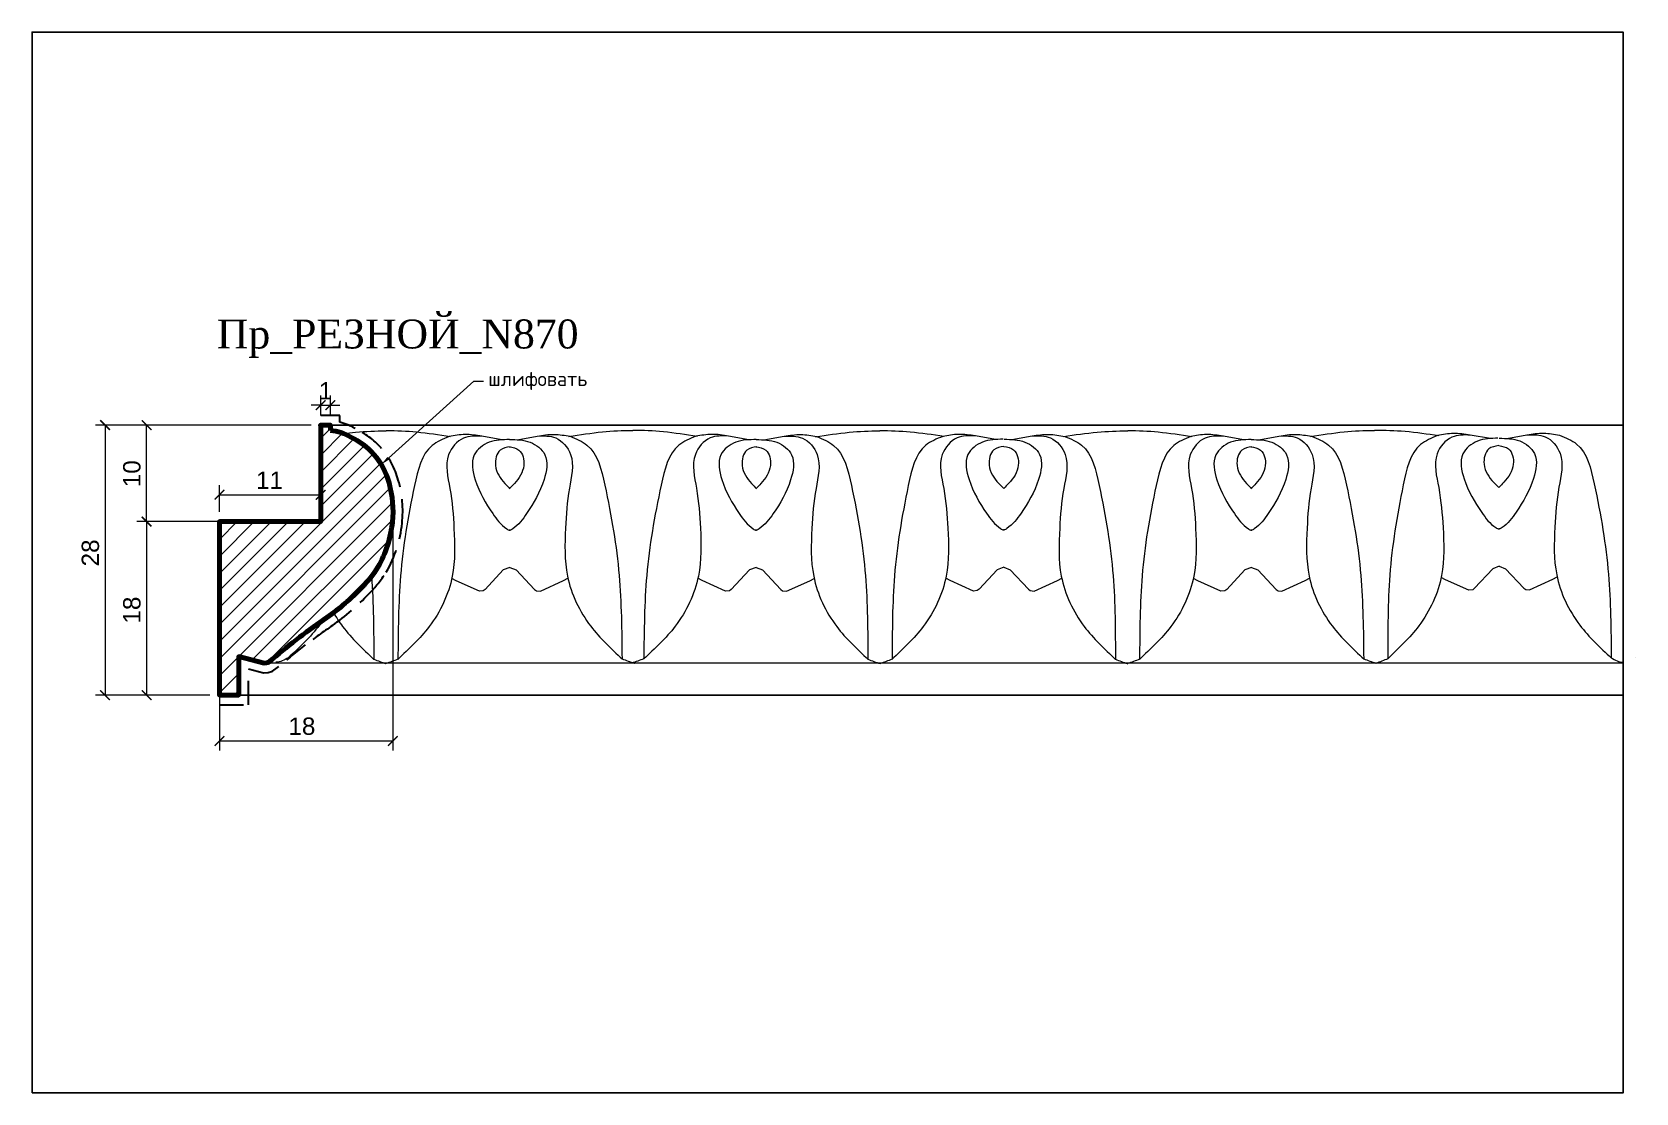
# Model space of a CAD drawing. Header units: millimetres. Extents: x 1315 to 1482, y 2016 to 2126.
import ezdxf
from ezdxf import colors
from ezdxf.entities.mleader import LeaderData, LeaderLine
from ezdxf.math import Vec2, Vec3

# ---------------------------------------------------------------- set-up
doc = ezdxf.new("R2010")
doc.units = ezdxf.units.MM
doc.linetypes.add('HIDDEN', pattern=[0.375, 0.25, -0.125])
for name, color, linetype, lineweight in [('0.15', 7, 'Continuous', 15), ('линия 50', 1, 'Continuous', 140), ('служебный слой РАЗМЕРЫ', 7, 'Continuous', 9)]:
    doc.layers.add(name, color=color, linetype=linetype, lineweight=lineweight)
doc.layers.add('Outside panel', color=7, linetype='Continuous', lineweight=18, true_color=0x7f5e57)
doc.layers.add('размеры в модели', color=7, linetype='Continuous')
doc.styles.add('ELECT', font='times.ttf')
doc.styles.get("Standard").update_dxf_attribs({"font": 'arial.ttf'})
doc.styles.add('ЕСКД профили текст', font='isocpeur.ttf')
doc.dimstyles.new('M_1', dxfattribs={"dimtxt": 1.8, "dimasz": 1, "dimexe": 1, "dimexo": 1, "dimgap": 0.6, "dimtad": 1, "dimdec": 0, "dimdsep": 46, "dimtxsty": 'Standard', "dimblk": 'ARCHTICK', "dimcen": -5, "dimclrd": 7, "dimclre": 7, "dimclrt": 7, "dimadec": 0, "dimazin": 0, "dimtfac": 1, "dimtdec": 0, "dimtmove": 0, "dimatfit": 3, "dimfxl": 1, "dimtolj": 1, "dimtzin": 0, "dimlwd": 5, "dimlwe": 5, "dimarcsym": 0})

# ---------------------------------------------------------------- blocks, each defined once
blk = doc.blocks.new('_ArchTick')
at = {"color": 0, "linetype": 'ByBlock', "const_width": 0.15}
blk.add_lwpolyline([(-0.5, -0.5), (0.5, 0.5)], dxfattribs=at)
blk = doc.blocks.new('*D7')
at = {"layer": 'Defpoints', "color": 0, "ltscale": 1000, "transparency": 16777216}
for p in [(1334.93, 2075.48), (1327.37, 2057.48), (1334.93, 2057.48)]:
    blk.add_point(p, dxfattribs=at)
at = {"layer": 'размеры в модели', "color": 7, "lineweight": 5, "ltscale": 1000, "transparency": 16777216}
for p, q in [((1333.93, 2075.48), (1326.37, 2075.48)), ((1327.37, 2075.48), (1327.37, 2057.48)), ((1333.93, 2057.48), (1326.37, 2057.48))]:
    blk.add_line(p, q, dxfattribs=at)
for p, rotation in [((1327.37, 2075.48), 90), ((1327.37, 2057.48), 270)]:
    blk.add_blockref('_ArchTick', p, dxfattribs=dict(at, rotation=rotation))
at = {"layer": 'размеры в модели', "color": 7, "ltscale": 1000, "transparency": 16777216, "insert": (1325.85, 2066.3), "char_height": 1.8, "attachment_point": 5, "rotation": 90}
blk.add_mtext('\\A1;18', dxfattribs=at)
blk = doc.blocks.new('*D6')
at = {"layer": 'Defpoints', "color": 0, "ltscale": 1000, "transparency": 16777216}
for p in [(1327.37, 2085.48), (1345.43, 2085.48), (1345.43, 2075.48)]:
    blk.add_point(p, dxfattribs=at)
at = {"layer": 'размеры в модели', "color": 7, "lineweight": 5, "ltscale": 1000, "transparency": 16777216}
for p, q in [((1344.43, 2085.48), (1326.37, 2085.48)), ((1327.37, 2075.48), (1327.37, 2085.48)), ((1344.43, 2075.48), (1326.37, 2075.48))]:
    blk.add_line(p, q, dxfattribs=at)
for p, rotation in [((1327.37, 2085.48), 90), ((1327.37, 2075.48), 270)]:
    blk.add_blockref('_ArchTick', p, dxfattribs=dict(at, rotation=rotation))
at = {"layer": 'размеры в модели', "color": 7, "ltscale": 1000, "transparency": 16777216, "insert": (1325.85, 2080.44), "char_height": 1.8, "attachment_point": 5, "rotation": 90}
blk.add_mtext('\\A1;10', dxfattribs=at)
blk = doc.blocks.new('*D5')
at = {"layer": 'Defpoints', "color": 0, "ltscale": 1000, "transparency": 16777216}
for p in [(1346.43, 2087.54), (1345.43, 2085.48), (1346.43, 2085.48)]:
    blk.add_point(p, dxfattribs=at)
at = {"layer": 'размеры в модели', "color": 7, "lineweight": 5, "ltscale": 1000, "transparency": 16777216}
for p, q in [((1345.43, 2086.48), (1345.43, 2088.54)), ((1346.43, 2086.48), (1346.43, 2088.54)), ((1345.43, 2087.54), (1344.43, 2087.54)), ((1345.43, 2087.54), (1346.43, 2087.54)), ((1346.43, 2087.54), (1347.43, 2087.54))]:
    blk.add_line(p, q, dxfattribs=at)
blk.add_blockref('_ArchTick', (1345.43, 2087.54), dxfattribs=at)
at = {"layer": 'размеры в модели', "color": 7, "lineweight": 5, "ltscale": 1000, "transparency": 16777216, "rotation": 180}
blk.add_blockref('_ArchTick', (1346.43, 2087.54), dxfattribs=at)
at = {"layer": 'размеры в модели', "color": 7, "ltscale": 1000, "transparency": 16777216, "insert": (1345.93, 2089.04), "char_height": 1.8, "attachment_point": 5}
blk.add_mtext('\\A1;1', dxfattribs=at)
blk = doc.blocks.new('*D4')
at = {"layer": 'Defpoints', "color": 0, "ltscale": 1000, "transparency": 16777216}
for p in [(1345.43, 2078.26), (1334.93, 2075.48), (1345.43, 2075.48)]:
    blk.add_point(p, dxfattribs=at)
at = {"layer": 'размеры в модели', "color": 7, "lineweight": 5, "ltscale": 1000, "transparency": 16777216}
for p, q in [((1334.93, 2076.48), (1334.93, 2079.26)), ((1345.43, 2076.48), (1345.43, 2079.26)), ((1334.93, 2078.26), (1345.43, 2078.26))]:
    blk.add_line(p, q, dxfattribs=at)
at = {"layer": 'размеры в модели', "color": 7, "lineweight": 5, "ltscale": 1000, "transparency": 16777216, "rotation": 180}
blk.add_blockref('_ArchTick', (1334.93, 2078.26), dxfattribs=at)
at = {"layer": 'размеры в модели', "color": 7, "lineweight": 5, "ltscale": 1000, "transparency": 16777216}
blk.add_blockref('_ArchTick', (1345.43, 2078.26), dxfattribs=at)
at = {"layer": 'размеры в модели', "color": 7, "ltscale": 1000, "transparency": 16777216, "insert": (1340.12, 2079.77), "char_height": 1.8, "attachment_point": 5}
blk.add_mtext('\\A1;11', dxfattribs=at)
blk = doc.blocks.new('*D3')
at = {"layer": 'Defpoints', "color": 0, "ltscale": 1000, "transparency": 16777216}
for p in [(1352.91, 2075.95), (1334.93, 2075.69), (1352.91, 2052.73)]:
    blk.add_point(p, dxfattribs=at)
at = {"layer": 'размеры в модели', "color": 7, "lineweight": 5, "ltscale": 1000, "transparency": 16777216}
for p, q in [((1334.93, 2074.69), (1334.93, 2051.73)), ((1352.91, 2074.95), (1352.91, 2051.73)), ((1334.93, 2052.73), (1352.91, 2052.73))]:
    blk.add_line(p, q, dxfattribs=at)
at = {"layer": 'размеры в модели', "color": 7, "lineweight": 5, "ltscale": 1000, "transparency": 16777216, "rotation": 180}
blk.add_blockref('_ArchTick', (1334.93, 2052.73), dxfattribs=at)
at = {"layer": 'размеры в модели', "color": 7, "lineweight": 5, "ltscale": 1000, "transparency": 16777216}
blk.add_blockref('_ArchTick', (1352.91, 2052.73), dxfattribs=at)
at = {"layer": 'размеры в модели', "color": 7, "ltscale": 1000, "transparency": 16777216, "insert": (1343.48, 2054.25), "char_height": 1.8, "attachment_point": 5}
blk.add_mtext('\\A1;18', dxfattribs=at)
blk = doc.blocks.new('*D2')
at = {"layer": 'Defpoints', "color": 0, "ltscale": 1000, "transparency": 16777216}
for p in [(1345.15, 2085.48), (1323.07, 2057.48), (1334.93, 2057.48)]:
    blk.add_point(p, dxfattribs=at)
at = {"layer": 'размеры в модели', "color": 7, "lineweight": 5, "ltscale": 1000, "transparency": 16777216}
for p, q in [((1344.15, 2085.48), (1322.07, 2085.48)), ((1323.07, 2085.48), (1323.07, 2057.48)), ((1333.93, 2057.48), (1322.07, 2057.48))]:
    blk.add_line(p, q, dxfattribs=at)
for p, rotation in [((1323.07, 2085.48), 90), ((1323.07, 2057.48), 270)]:
    blk.add_blockref('_ArchTick', p, dxfattribs=dict(at, rotation=rotation))
at = {"layer": 'размеры в модели', "color": 7, "ltscale": 1000, "transparency": 16777216, "insert": (1321.55, 2072.23), "char_height": 1.8, "attachment_point": 5, "rotation": 90}
blk.add_mtext('\\A1;28', dxfattribs=at)

msp = doc.modelspace()

# ---------------------------------------------------------------- hatches: boundary and pattern name
at = {"layer": 'Outside panel', "ltscale": 1000}
h = msp.add_hatch(dxfattribs=at)
h.set_pattern_fill('ANSI31', color=256, scale=10)
h.set_pattern_definition([(45, (93132.9344, 312183.7879), (-0.8838834765, 0.8838834765), [])])
edge = h.paths.add_edge_path()
edge.add_arc((1340.85, 2076.69), 12.09, 330.5187, 354.0101)
edge.add_arc((1342.16, 2076.54), 10.77, 354.0671, 375.9054)
edge.add_arc((1344.83, 2077.3), 8, 15.9054, 40.0684)
edge.add_arc((1345.7, 2077.77), 7.03, 41.7474, 66.1174)
edge.add_arc((1346.13, 2080.61), 4.33, 55.9674, 85.9651)
edge.add_line((1346.43, 2084.93), (1346.43, 2085.48))
edge.add_line((1346.43, 2085.48), (1345.43, 2085.48))
edge.add_line((1345.43, 2085.48), (1345.43, 2075.48))
edge.add_line((1345.43, 2075.48), (1334.93, 2075.48))
edge.add_line((1334.93, 2075.48), (1334.93, 2057.48))
edge.add_line((1334.93, 2057.48), (1336.93, 2057.48))
edge.add_line((1336.93, 2057.48), (1336.93, 2061.48))
edge.add_line((1336.93, 2061.48), (1339.58, 2060.81))
edge.add_line((1339.58, 2060.81), (1339.8, 2060.82))
edge.add_line((1339.8, 2060.82), (1339.97, 2060.88))
edge.add_line((1339.97, 2060.88), (1340.45, 2061.23))
edge.add_arc((1451.05, 1928.72), 172.61, 128.6629, 129.8507, ccw=False)
edge.add_arc((1436.07, 1936.24), 157.53, 124.844, 126.1189, ccw=False)
edge.add_arc((1331.78, 2085.7), 24.73, 305.3212, 316.4422)
edge.add_arc((1340.44, 2077.86), 13.05, 315.1795, 326.9168)

# ---------------------------------------------------------------- linework, layer by layer
at = {"color": 7}
for p, q in [((1345.15, 2085.48), (1480.5, 2085.48)), ((1336.93, 2057.48), (1480.5, 2057.48))]:
    msp.add_line(p, q, dxfattribs=at)
at = {"color": 7, "ltscale": 1000}
msp.add_line((1339.69, 2060.82), (1480.5, 2060.79), dxfattribs=at)
at = {"color": 6, "ltscale": 1000}
msp.add_lwpolyline([(1315.5, 2016.24), (1480.5, 2016.24), (1480.5, 2126.24), (1315.5, 2126.24)], close=True, dxfattribs=at)
at = {"layer": '0.15', "color": 7, "ltscale": 1000}
for points in [[(1364.23, 2083.96), (1362.14, 2084.34)], [(1365.81, 2083.96), (1367.89, 2084.35)], [(1389.82, 2083.96), (1387.73, 2084.35)], [(1391.4, 2083.96), (1393.49, 2084.34)], [(1415.42, 2083.99), (1413.33, 2084.36)], [(1417.12, 2083.99), (1419.21, 2084.36)], [(1441.14, 2083.96), (1439.05, 2084.34)], [(1442.72, 2083.96), (1444.81, 2084.35)], [(1466.74, 2084.09), (1464.65, 2084.45)], [(1468.44, 2084.1), (1470.53, 2084.48)], [(1365.04, 2070.73), (1364.37, 2070.46), (1362.47, 2068.44), (1362.29, 2068.29), (1361.89, 2068.25), (1359.47, 2069.35), (1359.02, 2069.59)], [(1365.04, 2070.73), (1365.71, 2070.46), (1367.62, 2068.45), (1367.81, 2068.31), (1368.21, 2068.26), (1370.62, 2069.37), (1371.07, 2069.62)], [(1390.58, 2070.73), (1389.91, 2070.46), (1388, 2068.45), (1387.82, 2068.31), (1387.42, 2068.26), (1385, 2069.37), (1384.56, 2069.62)], [(1390.58, 2070.73), (1391.25, 2070.46), (1393.15, 2068.44), (1393.34, 2068.29), (1393.74, 2068.25), (1396.16, 2069.35), (1396.6, 2069.59)], [(1416.27, 2070.76), (1415.6, 2070.49), (1413.71, 2068.47), (1413.52, 2068.32), (1413.12, 2068.27), (1410.7, 2069.37), (1410.25, 2069.61)], [(1416.27, 2070.76), (1416.94, 2070.49), (1418.83, 2068.47), (1419.02, 2068.32), (1419.42, 2068.27), (1421.84, 2069.37), (1422.29, 2069.61)], [(1441.96, 2070.73), (1441.29, 2070.46), (1439.39, 2068.44), (1439.2, 2068.29), (1438.8, 2068.25), (1436.39, 2069.35), (1435.94, 2069.59)], [(1441.96, 2070.73), (1442.63, 2070.46), (1444.54, 2068.45), (1444.73, 2068.31), (1445.12, 2068.26), (1447.54, 2069.37), (1447.98, 2069.62)], [(1467.65, 2070.87), (1466.98, 2070.59), (1465.09, 2068.56), (1464.91, 2068.41), (1464.51, 2068.36), (1462.08, 2069.45), (1461.63, 2069.69)], [(1467.65, 2070.87), (1468.32, 2070.59), (1470.22, 2068.58), (1470.41, 2068.43), (1470.81, 2068.39), (1473.22, 2069.49), (1473.67, 2069.74)]]:
    msp.add_lwpolyline(points, dxfattribs=at)
for points, knots in [([(1347.77, 2084.61), (1348.2, 2084.66), (1349.66, 2084.83), (1351.15, 2084.88), (1352.21, 2084.88), (1352.22, 2084.88)], [2.22572, 2.22572, 2.22572, 2.22572, 3.518336, 6.652156, 6.68109, 6.68109, 6.68109, 6.68109]), ([(1346.76, 2066.03), (1347.04, 2065.54), (1348.24, 2063.73), (1349.8, 2062.27), (1350.95, 2061.19)], [20.885761, 20.885761, 20.885761, 20.885761, 22.585094, 27.299254, 27.299254, 27.299254, 27.299254]), ([(1345.68, 2065.26), (1345.56, 2065.08), (1344.51, 2063.63), (1343.2, 2062.41), (1342.05, 2061.34)], [25.324907, 25.324907, 25.324907, 25.324907, 26.055094, 31.493543, 31.493543, 31.493543, 31.493543])]:
    msp.add_open_spline(points, degree=3, knots=knots, dxfattribs=at)
for points in [[(1358.86, 2084.28), (1355.38, 2084.74), (1352.25, 2084.88), (1352.22, 2084.88)], [(1362.14, 2084.34), (1360.24, 2084.13), (1358.7, 2082.42), (1358.83, 2078.91), (1359.25, 2074.77), (1359.07, 2069.81), (1356.68, 2064.59), (1353.42, 2061.19)], [(1358.75, 2084.3), (1356.99, 2083.37), (1355.16, 2079.23), (1353.71, 2069.85), (1353.44, 2061.2)], [(1362.14, 2084.34), (1360.4, 2084.5), (1358.75, 2084.3)], [(1367.89, 2084.35), (1369.63, 2084.52), (1371.29, 2084.32)], [(1367.89, 2084.35), (1369.8, 2084.15), (1371.34, 2082.44), (1371.22, 2078.93), (1370.82, 2074.79), (1371.02, 2069.83), (1373.43, 2064.63), (1376.7, 2061.23)], [(1371.17, 2084.3), (1374.65, 2084.78), (1377.78, 2084.93), (1377.81, 2084.93)], [(1371.29, 2084.32), (1373.04, 2083.41), (1374.89, 2079.27), (1376.38, 2069.9), (1376.68, 2061.24)], [(1384.46, 2084.3), (1380.97, 2084.78), (1377.84, 2084.93), (1377.81, 2084.93)], [(1387.73, 2084.35), (1385.83, 2084.15), (1384.29, 2082.44), (1384.4, 2078.93), (1384.81, 2074.79), (1384.6, 2069.83), (1382.2, 2064.63), (1378.92, 2061.23)], [(1384.34, 2084.32), (1382.58, 2083.41), (1380.74, 2079.27), (1379.24, 2069.9), (1378.94, 2061.24)], [(1387.73, 2084.35), (1385.99, 2084.52), (1384.34, 2084.32)], [(1393.49, 2084.34), (1395.23, 2084.5), (1396.88, 2084.3)], [(1393.49, 2084.34), (1395.39, 2084.13), (1396.92, 2082.42), (1396.8, 2078.91), (1396.37, 2074.77), (1396.56, 2069.81), (1398.95, 2064.59), (1402.2, 2061.19)], [(1396.76, 2084.28), (1400.25, 2084.74), (1403.38, 2084.88), (1403.41, 2084.88)], [(1396.88, 2084.3), (1398.63, 2083.37), (1400.47, 2079.23), (1401.92, 2069.85), (1402.19, 2061.2)], [(1410.06, 2084.3), (1406.57, 2084.75), (1403.44, 2084.88), (1403.41, 2084.88)], [(1413.33, 2084.36), (1411.43, 2084.15), (1409.9, 2082.43), (1410.04, 2078.92), (1410.47, 2074.78), (1410.3, 2069.82), (1407.92, 2064.6), (1404.67, 2061.19)], [(1409.94, 2084.31), (1408.19, 2083.39), (1406.37, 2079.23), (1404.94, 2069.86), (1404.69, 2061.2)], [(1413.33, 2084.36), (1411.59, 2084.52), (1409.94, 2084.31)], [(1419.21, 2084.36), (1420.95, 2084.52), (1422.6, 2084.31)], [(1419.21, 2084.36), (1421.11, 2084.15), (1422.64, 2082.43), (1422.5, 2078.92), (1422.07, 2074.78), (1422.24, 2069.82), (1424.62, 2064.6), (1427.87, 2061.19)], [(1422.48, 2084.3), (1425.97, 2084.75), (1429.1, 2084.88), (1429.13, 2084.88)], [(1422.6, 2084.31), (1424.35, 2083.39), (1426.17, 2079.23), (1427.61, 2069.86), (1427.85, 2061.2)], [(1435.78, 2084.28), (1432.29, 2084.74), (1429.16, 2084.88), (1429.13, 2084.88)], [(1439.05, 2084.34), (1437.15, 2084.13), (1435.62, 2082.42), (1435.75, 2078.91), (1436.17, 2074.77), (1435.98, 2069.81), (1433.6, 2064.59), (1430.34, 2061.19)], [(1435.66, 2084.3), (1433.91, 2083.37), (1432.08, 2079.23), (1430.62, 2069.85), (1430.36, 2061.2)], [(1439.05, 2084.34), (1437.31, 2084.5), (1435.66, 2084.3)], [(1444.81, 2084.35), (1446.55, 2084.52), (1448.2, 2084.32)], [(1444.81, 2084.35), (1446.71, 2084.15), (1448.25, 2082.44), (1448.14, 2078.93), (1447.73, 2074.79), (1447.94, 2069.83), (1450.35, 2064.63), (1453.62, 2061.23)], [(1448.08, 2084.3), (1451.57, 2084.78), (1454.7, 2084.93), (1454.73, 2084.93)], [(1448.2, 2084.32), (1449.96, 2083.41), (1451.81, 2079.27), (1453.3, 2069.9), (1453.6, 2061.24)], [(1461.38, 2084.37), (1457.89, 2084.81), (1454.76, 2084.93), (1454.73, 2084.93)], [(1464.65, 2084.45), (1462.75, 2084.23), (1461.23, 2082.51), (1461.38, 2079), (1461.83, 2074.86), (1461.68, 2069.9), (1459.32, 2064.67), (1456.09, 2061.25)], [(1461.26, 2084.39), (1459.51, 2083.46), (1457.71, 2079.3), (1456.31, 2069.92), (1456.11, 2061.26)], [(1464.65, 2084.45), (1462.91, 2084.61), (1461.26, 2084.39)], [(1470.53, 2084.48), (1472.27, 2084.65), (1473.92, 2084.44)], [(1470.53, 2084.48), (1472.43, 2084.27), (1473.97, 2082.56), (1473.85, 2079.05), (1473.43, 2074.91), (1473.62, 2069.95), (1476.02, 2064.74), (1479.28, 2061.34)], [(1473.92, 2084.44), (1475.68, 2083.52), (1477.51, 2079.38), (1478.99, 2070.01), (1479.27, 2061.35)], [(1365.02, 2083.98), (1362.89, 2083.7), (1361.36, 2082.39), (1361.46, 2079.81), (1363.27, 2076.31), (1364.73, 2074.72), (1365.05, 2074.58), (1365.09, 2074.58)], [(1365.07, 2083.24), (1364.05, 2082.88), (1363.56, 2081.3), (1364.53, 2079.42), (1365.06, 2078.88)], [(1364.96, 2083.24), (1365.99, 2082.88), (1366.49, 2081.3), (1365.52, 2079.43), (1364.99, 2078.88)], [(1365.02, 2083.98), (1367.15, 2083.71), (1368.68, 2082.41), (1368.59, 2079.83), (1366.79, 2076.32), (1365.34, 2074.72), (1365.02, 2074.58), (1364.98, 2074.58)], [(1390.61, 2083.98), (1388.48, 2083.71), (1386.94, 2082.41), (1387.04, 2079.83), (1388.83, 2076.32), (1390.29, 2074.72), (1390.61, 2074.58), (1390.64, 2074.58)], [(1390.66, 2083.24), (1389.64, 2082.88), (1389.14, 2081.3), (1390.11, 2079.43), (1390.64, 2078.88)], [(1390.61, 2083.98), (1392.74, 2083.7), (1394.27, 2082.39), (1394.17, 2079.81), (1392.36, 2076.31), (1390.89, 2074.72), (1390.57, 2074.58), (1390.54, 2074.58)], [(1390.55, 2083.24), (1391.58, 2082.88), (1392.07, 2081.3), (1391.09, 2079.42), (1390.56, 2078.88)], [(1416.21, 2084.02), (1414.08, 2083.72), (1412.56, 2082.42), (1412.67, 2079.84), (1414.49, 2076.34), (1415.95, 2074.75), (1416.27, 2074.61), (1416.31, 2074.61)], [(1416.27, 2083.27), (1415.25, 2082.91), (1414.76, 2081.33), (1415.74, 2079.45), (1416.27, 2078.91)], [(1416.33, 2084.02), (1418.46, 2083.72), (1419.99, 2082.42), (1419.88, 2079.84), (1418.06, 2076.34), (1416.59, 2074.75), (1416.27, 2074.61), (1416.24, 2074.61)], [(1416.27, 2083.27), (1417.29, 2082.91), (1417.78, 2081.33), (1416.8, 2079.45), (1416.27, 2078.91)], [(1441.93, 2083.98), (1439.8, 2083.7), (1438.27, 2082.39), (1438.38, 2079.81), (1440.19, 2076.31), (1441.65, 2074.72), (1441.97, 2074.58), (1442, 2074.58)], [(1441.99, 2083.24), (1440.97, 2082.88), (1440.47, 2081.3), (1441.45, 2079.42), (1441.98, 2078.88)], [(1441.88, 2083.24), (1442.9, 2082.88), (1443.4, 2081.3), (1442.43, 2079.43), (1441.91, 2078.88)], [(1441.93, 2083.98), (1444.06, 2083.71), (1445.6, 2082.41), (1445.51, 2079.83), (1443.71, 2076.32), (1442.25, 2074.72), (1441.93, 2074.58), (1441.9, 2074.58)], [(1467.53, 2084.12), (1465.41, 2083.82), (1463.89, 2082.5), (1464.01, 2079.92), (1465.84, 2076.43), (1467.31, 2074.85), (1467.63, 2074.72), (1467.67, 2074.72)], [(1467.6, 2083.37), (1466.58, 2083.01), (1466.09, 2081.42), (1467.08, 2079.55), (1467.61, 2079.01)], [(1467.65, 2084.12), (1469.78, 2083.84), (1471.31, 2082.53), (1471.22, 2079.95), (1469.41, 2076.45), (1467.95, 2074.85), (1467.63, 2074.72), (1467.6, 2074.72)], [(1467.6, 2083.37), (1468.62, 2083.01), (1469.12, 2081.43), (1468.14, 2079.56), (1467.61, 2079.01)], [(1342.06, 2061.35), (1340.81, 2060.9), (1340.78, 2060.9)], [(1350.94, 2061.2), (1352.19, 2060.75), (1352.22, 2060.74)], [(1353.44, 2061.2), (1352.19, 2060.75), (1352.16, 2060.74)], [(1376.68, 2061.24), (1377.94, 2060.8), (1377.97, 2060.79)], [(1378.94, 2061.24), (1377.69, 2060.8), (1377.66, 2060.79)], [(1402.19, 2061.2), (1403.44, 2060.75), (1403.47, 2060.74)], [(1404.69, 2061.2), (1403.44, 2060.75), (1403.41, 2060.74)], [(1427.85, 2061.2), (1429.1, 2060.75), (1429.13, 2060.74)], [(1430.36, 2061.2), (1429.1, 2060.75), (1429.07, 2060.74)], [(1453.6, 2061.24), (1454.86, 2060.8), (1454.89, 2060.79)], [(1456.11, 2061.26), (1454.86, 2060.8), (1454.82, 2060.79)], [(1479.27, 2061.35), (1480.52, 2060.9), (1480.55, 2060.9)]]:
    msp.add_spline(points, degree=3, dxfattribs=at)
for points in [[(1350.7, 2069.79), (1350.91, 2066.99), (1350.92, 2064.09), (1350.94, 2061.2)], [(1481.84, 2061.35), (1481.83, 2061.35), (1481.82, 2061.34), (1481.82, 2061.34)]]:
    msp.add_open_spline(points, degree=3, dxfattribs=at)
at = {"layer": 'линия 50', "color": 1, "linetype": 'HIDDEN', "lineweight": 30, "ltscale": 10, "true_color": 0xff0909}
msp.add_lwpolyline([(1334.93, 2056.48), (1337.93, 2056.48), (1337.93, 2060.2), (1339.48, 2059.81), (1339.98, 2059.83), (1340.43, 2059.97), (1341.07, 2060.44, -0.005193), (1343.83, 2062.7, -0.005534), (1346.65, 2064.71, 0.048497), (1350.41, 2067.97, 0.051621), (1352.23, 2070.22, 0.103469), (1353.87, 2075.32, 0.095577), (1353.48, 2079.77, 0.106403), (1351.7, 2083.11, 0.094595), (1349.02, 2085.12, 0.072694), (1347.43, 2085.77), (1347.43, 2086.48), (1345.43, 2086.48)], format="xyb", dxfattribs=at)
at = {"layer": 'линия 50', "color": 7}
msp.add_lwpolyline([(1346.43, 2084.93), (1346.43, 2085.48), (1345.43, 2085.48), (1345.43, 2075.48), (1334.93, 2075.48), (1334.93, 2057.48), (1336.93, 2057.48), (1336.93, 2061.48), (1339.58, 2060.81), (1339.8, 2060.82), (1339.97, 2060.88), (1340.45, 2061.23, -0.005183), (1343.22, 2063.49, -0.005563), (1346.07, 2065.53, 0.048563), (1349.7, 2068.66, 0.051259), (1351.37, 2070.74, 0.102861), (1352.87, 2075.43, 0.095577), (1352.52, 2079.49, 0.105823), (1350.95, 2082.45, 0.095295), (1348.55, 2084.24, 0.113847)], format="xyb", close=True, dxfattribs=at)

# ---------------------------------------------------------------- texts
at = {"color": 7, "ltscale": 1000, "style": 'ELECT'}
msp.add_text('Пр_РЕЗНОЙ_N870', height=3, dxfattribs=at).set_placement((1334.66, 2093.43))

# ---------------------------------------------------------------- dimensions: what is measured, and where the dimension line sits
at = {"layer": 'размеры в модели', "color": 0, "ltscale": 1000}
for base, p1, p2, picture, middle in [((1346.43, 2087.54), (1345.43, 2085.48), (1346.43, 2085.48), '*D5', (1345.93, 2087.54)), ((1345.43012233, 2078.26228838), (1334.93012233, 2075.48056368), (1345.43012233, 2075.48056368), '*D4', (1340.12011881, 2078.26228838)), ((1352.91, 2052.73), (1334.93, 2075.69), (1352.91, 2075.95), '*D3', (1343.48, 2052.73))]:
    dim = msp.add_linear_dim(base=base, p1=p1, p2=p2, dimstyle='M_1', override={"dimtxt": 1.8}, dxfattribs=at)
    dim.commit()
    dim.dimension.update_dxf_attribs({"geometry": picture, "text_midpoint": middle, "dimtype": 128})
for base, p1, p2, picture, middle in [((1323.07, 2057.48), (1345.15, 2085.48), (1334.93, 2057.48), '*D2', (1323.07, 2072.23)), ((1327.37, 2085.48), (1345.43, 2075.48), (1345.43, 2085.48), '*D6', (1327.37, 2080.44)), ((1327.37, 2057.48), (1334.93, 2075.48), (1334.93, 2057.48), '*D7', (1327.37, 2066.3))]:
    dim = msp.add_linear_dim(base=base, p1=p1, p2=p2, angle=90, dimstyle='M_1', override={"dimtxt": 1.8}, dxfattribs=at)
    dim.commit()
    dim.dimension.update_dxf_attribs({"geometry": picture, "text_midpoint": middle, "dimtype": 128})

# ---------------------------------------------------------------- leaders
at = {"layer": 'служебный слой РАЗМЕРЫ'}
ml = msp.add_multileader_mtext('Standard', dxfattribs=at)
ml.set_content('\\A1;шлифовать', color=256, style='ЕСКД профили текст')
ml.set_leader_properties(color=256, linetype='ByLayer', lineweight=-1)
ml.build(insert=Vec2(0, 0))
ml.multileader.update_dxf_attribs({"dogleg_length": 1, "arrow_head_size": 1})
ctx = ml.context
ctx.base_point, ctx.char_height, ctx.arrow_head_size, ctx.landing_gap_size, ctx.plane_origin = Vec3(1362.31, 2090.05), 1.5, 1, 0.5, Vec3(1375.79, 2116.22)
notes = []
notes.append((ctx, [(1, (1, 1, 0), (1361.31, 2090.05), (1, 0), 1, [(0, [(1351.71, 2081.39)], 0, [])])]))
ctx.mtext.insert, ctx.mtext.flow_direction = Vec3(1362.81, 2091.03), 5
for ctx, leaders in notes:
    for number, flags, end, landing, length, lines in leaders:
        leader = LeaderData()
        leader.index, (leader.has_last_leader_line, leader.has_dogleg_vector, leader.attachment_direction) = number, flags
        leader.last_leader_point, leader.dogleg_vector, leader.dogleg_length = Vec3(end), Vec3(landing), length
        for number, points, colour, breaks in lines:
            line = LeaderLine()
            line.index, line.vertices, line.color, line.breaks = number, Vec3.list(points), colors.encode_raw_color(colour), breaks
            leader.lines.append(line)
        ctx.leaders.append(leader)

doc.saveas('drawing.dxf')
